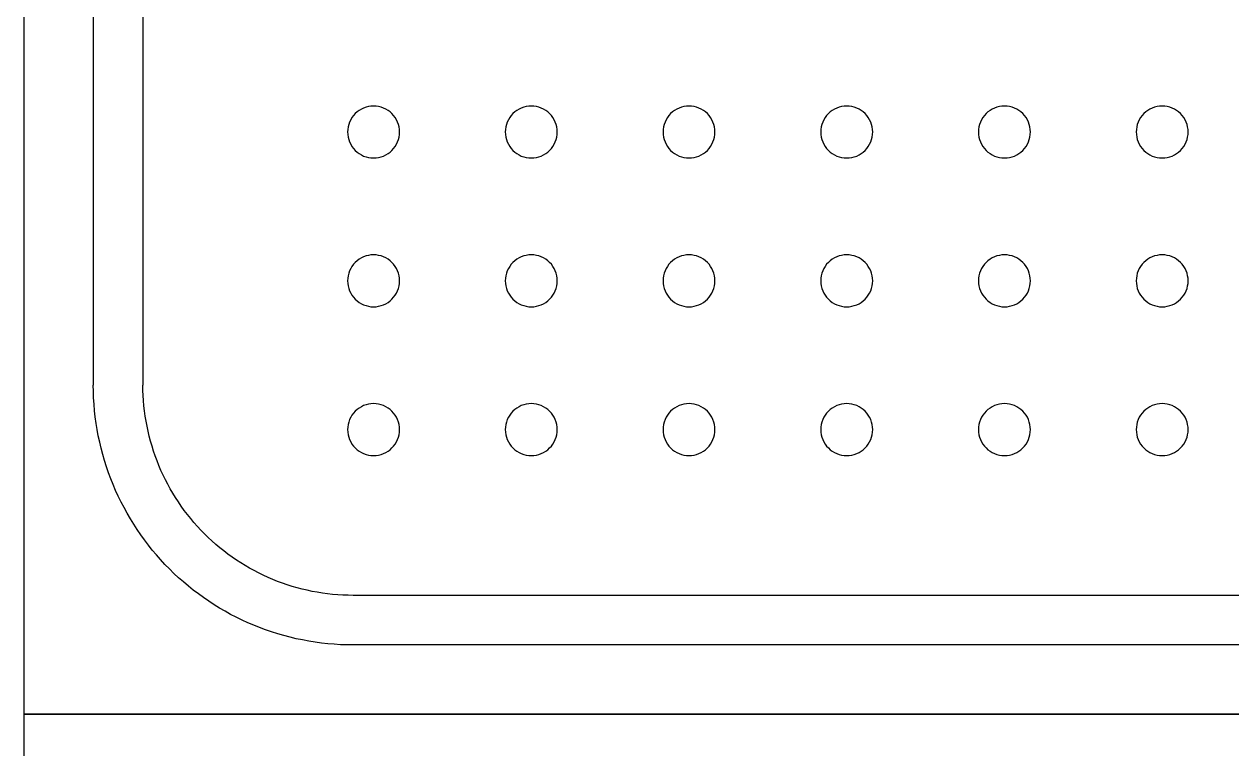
# Model space of a CAD drawing. Header units: millimetres. Extents: x -159872 to 386485, y -250577 to 158966.
# Drawn here: x 158739.1 to 158879.3, y 9805.4 to 9889.6 of the extents above; entities that cross this region are included whole.
import ezdxf

# ---------------------------------------------------------------- set-up
doc = ezdxf.new("R2010")
doc.units = ezdxf.units.MM
doc.layers.get('0').update_dxf_attribs({"lineweight": 25})
doc.layers.add('LDS-equipment-kitchen equipment', color=3, linetype='Continuous', lineweight=13)

# ---------------------------------------------------------------- blocks, each defined once
blk = doc.blocks.new('A$C41f9af21')
at = {"lineweight": 25, "transparency": 33554687}
for points in [[(110.91, 187.2, 0), (110.91, 357, 0)], [(118.95, 318.78, 0), (118.95, 225.41, 0)], [(124.72, 318.78, 0), (124.72, 225.41, 0)], [(458.78, 201, 0), (149.13, 201, 0)], [(458.78, 195.24, 0), (149.13, 195.24, 0)], [(110.91, 187.2, 0), (497, 187.2, 0)], [(110.91, 17.39, 0), (110.91, 187.2, 0)], [(497, 187.2, 0), (110.91, 187.2, 0)]]:
    blk.add_polyline3d(points, dxfattribs=at)
at = {"lineweight": 25}
for points in [[(148.48, 254.82, 0), (148.5, 254.52, 0), (148.54, 254.23, 0), (148.61, 253.94, 0), (148.71, 253.66, 0), (148.84, 253.39, 0), (148.99, 253.14, 0), (149.17, 252.9, 0), (149.36, 252.68, 0), (149.58, 252.48, 0), (149.82, 252.31, 0), (150.08, 252.16, 0), (150.34, 252.03, 0), (150.62, 251.93, 0), (150.91, 251.86, 0), (151.2, 251.81, 0), (151.5, 251.8, 0), (151.79, 251.81, 0), (152.09, 251.86, 0), (152.37, 251.93, 0), (152.65, 252.03, 0), (152.92, 252.16, 0), (153.18, 252.31, 0), (153.41, 252.48, 0), (153.63, 252.68, 0), (153.83, 252.9, 0), (154.01, 253.14, 0), (154.16, 253.39, 0), (154.29, 253.66, 0), (154.39, 253.94, 0), (154.46, 254.23, 0), (154.5, 254.52, 0), (154.52, 254.82, 0), (154.5, 255.11, 0), (154.46, 255.41, 0), (154.39, 255.69, 0), (154.29, 255.97, 0), (154.16, 256.24, 0), (154.01, 256.49, 0), (153.83, 256.73, 0), (153.63, 256.95, 0), (153.41, 257.15, 0), (153.18, 257.33, 0), (152.92, 257.48, 0), (152.65, 257.6, 0), (152.37, 257.7, 0), (152.09, 257.78, 0), (151.79, 257.82, 0), (151.5, 257.83, 0), (151.2, 257.82, 0), (150.91, 257.78, 0), (150.62, 257.7, 0), (150.34, 257.6, 0), (150.08, 257.48, 0), (149.82, 257.33, 0), (149.58, 257.15, 0), (149.36, 256.95, 0), (149.17, 256.73, 0), (148.99, 256.49, 0), (148.84, 256.24, 0), (148.71, 255.97, 0), (148.61, 255.69, 0), (148.54, 255.41, 0), (148.5, 255.11, 0), (148.48, 254.82, 0)], [(166.8, 254.82, 0), (166.81, 254.52, 0), (166.86, 254.23, 0), (166.93, 253.94, 0), (167.03, 253.66, 0), (167.16, 253.39, 0), (167.31, 253.14, 0), (167.48, 252.9, 0), (167.68, 252.68, 0), (167.9, 252.48, 0), (168.14, 252.31, 0), (168.39, 252.16, 0), (168.66, 252.03, 0), (168.94, 251.93, 0), (169.23, 251.86, 0), (169.52, 251.81, 0), (169.82, 251.8, 0), (170.11, 251.81, 0), (170.41, 251.86, 0), (170.69, 251.93, 0), (170.97, 252.03, 0), (171.24, 252.16, 0), (171.49, 252.31, 0), (171.73, 252.48, 0), (171.95, 252.68, 0), (172.15, 252.9, 0), (172.33, 253.14, 0), (172.48, 253.39, 0), (172.6, 253.66, 0), (172.7, 253.94, 0), (172.78, 254.23, 0), (172.82, 254.52, 0), (172.83, 254.82, 0), (172.82, 255.11, 0), (172.78, 255.41, 0), (172.7, 255.69, 0), (172.6, 255.97, 0), (172.48, 256.24, 0), (172.33, 256.49, 0), (172.15, 256.73, 0), (171.95, 256.95, 0), (171.73, 257.15, 0), (171.49, 257.33, 0), (171.24, 257.48, 0), (170.97, 257.6, 0), (170.69, 257.7, 0), (170.41, 257.78, 0), (170.11, 257.82, 0), (169.82, 257.83, 0), (169.52, 257.82, 0), (169.23, 257.78, 0), (168.94, 257.7, 0), (168.66, 257.6, 0), (168.39, 257.48, 0), (168.14, 257.33, 0), (167.9, 257.15, 0), (167.68, 256.95, 0), (167.48, 256.73, 0), (167.31, 256.49, 0), (167.16, 256.24, 0), (167.03, 255.97, 0), (166.93, 255.69, 0), (166.86, 255.41, 0), (166.81, 255.11, 0), (166.8, 254.82, 0)], [(185.12, 254.82, 0), (185.13, 254.52, 0), (185.18, 254.23, 0), (185.25, 253.94, 0), (185.35, 253.66, 0), (185.47, 253.39, 0), (185.63, 253.14, 0), (185.8, 252.9, 0), (186, 252.68, 0), (186.22, 252.48, 0), (186.46, 252.31, 0), (186.71, 252.16, 0), (186.98, 252.03, 0), (187.26, 251.93, 0), (187.55, 251.86, 0), (187.84, 251.81, 0), (188.14, 251.8, 0), (188.43, 251.81, 0), (188.72, 251.86, 0), (189.01, 251.93, 0), (189.29, 252.03, 0), (189.56, 252.16, 0), (189.81, 252.31, 0), (190.05, 252.48, 0), (190.27, 252.68, 0), (190.47, 252.9, 0), (190.64, 253.14, 0), (190.8, 253.39, 0), (190.92, 253.66, 0), (191.02, 253.94, 0), (191.09, 254.23, 0), (191.14, 254.52, 0), (191.15, 254.82, 0), (191.14, 255.11, 0), (191.09, 255.41, 0), (191.02, 255.69, 0), (190.92, 255.97, 0), (190.8, 256.24, 0), (190.64, 256.49, 0), (190.47, 256.73, 0), (190.27, 256.95, 0), (190.05, 257.15, 0), (189.81, 257.33, 0), (189.56, 257.48, 0), (189.29, 257.6, 0), (189.01, 257.7, 0), (188.72, 257.78, 0), (188.43, 257.82, 0), (188.14, 257.83, 0), (187.84, 257.82, 0), (187.55, 257.78, 0), (187.26, 257.7, 0), (186.98, 257.6, 0), (186.71, 257.48, 0), (186.46, 257.33, 0), (186.22, 257.15, 0), (186, 256.95, 0), (185.8, 256.73, 0), (185.63, 256.49, 0), (185.47, 256.24, 0), (185.35, 255.97, 0), (185.25, 255.69, 0), (185.18, 255.41, 0), (185.13, 255.11, 0), (185.12, 254.82, 0)], [(203.44, 254.82, 0), (203.45, 254.52, 0), (203.49, 254.23, 0), (203.57, 253.94, 0), (203.67, 253.66, 0), (203.79, 253.39, 0), (203.94, 253.14, 0), (204.12, 252.9, 0), (204.32, 252.68, 0), (204.54, 252.48, 0), (204.78, 252.31, 0), (205.03, 252.16, 0), (205.3, 252.03, 0), (205.58, 251.93, 0), (205.86, 251.86, 0), (206.16, 251.81, 0), (206.45, 251.8, 0), (206.75, 251.81, 0), (207.04, 251.86, 0), (207.33, 251.93, 0), (207.61, 252.03, 0), (207.88, 252.16, 0), (208.13, 252.31, 0), (208.37, 252.48, 0), (208.59, 252.68, 0), (208.79, 252.9, 0), (208.96, 253.14, 0), (209.11, 253.39, 0), (209.24, 253.66, 0), (209.34, 253.94, 0), (209.41, 254.23, 0), (209.46, 254.52, 0), (209.47, 254.82, 0), (209.46, 255.11, 0), (209.41, 255.41, 0), (209.34, 255.69, 0), (209.24, 255.97, 0), (209.11, 256.24, 0), (208.96, 256.49, 0), (208.79, 256.73, 0), (208.59, 256.95, 0), (208.37, 257.15, 0), (208.13, 257.33, 0), (207.88, 257.48, 0), (207.61, 257.6, 0), (207.33, 257.7, 0), (207.04, 257.78, 0), (206.75, 257.82, 0), (206.45, 257.83, 0), (206.16, 257.82, 0), (205.86, 257.78, 0), (205.58, 257.7, 0), (205.3, 257.6, 0), (205.03, 257.48, 0), (204.78, 257.33, 0), (204.54, 257.15, 0), (204.32, 256.95, 0), (204.12, 256.73, 0), (203.94, 256.49, 0), (203.79, 256.24, 0), (203.67, 255.97, 0), (203.57, 255.69, 0), (203.49, 255.41, 0), (203.45, 255.11, 0), (203.44, 254.82, 0)], [(221.75, 254.82, 0), (221.77, 254.52, 0), (221.81, 254.23, 0), (221.88, 253.94, 0), (221.98, 253.66, 0), (222.11, 253.39, 0), (222.26, 253.14, 0), (222.44, 252.9, 0), (222.64, 252.68, 0), (222.86, 252.48, 0), (223.1, 252.31, 0), (223.35, 252.16, 0), (223.62, 252.03, 0), (223.9, 251.93, 0), (224.18, 251.86, 0), (224.48, 251.81, 0), (224.77, 251.8, 0), (225.07, 251.81, 0), (225.36, 251.86, 0), (225.65, 251.93, 0), (225.93, 252.03, 0), (226.19, 252.16, 0), (226.45, 252.31, 0), (226.69, 252.48, 0), (226.91, 252.68, 0), (227.1, 252.9, 0), (227.28, 253.14, 0), (227.43, 253.39, 0), (227.56, 253.66, 0), (227.66, 253.94, 0), (227.73, 254.23, 0), (227.77, 254.52, 0), (227.79, 254.82, 0), (227.77, 255.11, 0), (227.73, 255.41, 0), (227.66, 255.69, 0), (227.56, 255.97, 0), (227.43, 256.24, 0), (227.28, 256.49, 0), (227.1, 256.73, 0), (226.91, 256.95, 0), (226.69, 257.15, 0), (226.45, 257.33, 0), (226.19, 257.48, 0), (225.93, 257.6, 0), (225.65, 257.7, 0), (225.36, 257.78, 0), (225.07, 257.82, 0), (224.77, 257.83, 0), (224.48, 257.82, 0), (224.18, 257.78, 0), (223.9, 257.7, 0), (223.62, 257.6, 0), (223.35, 257.48, 0), (223.1, 257.33, 0), (222.86, 257.15, 0), (222.64, 256.95, 0), (222.44, 256.73, 0), (222.26, 256.49, 0), (222.11, 256.24, 0), (221.98, 255.97, 0), (221.88, 255.69, 0), (221.81, 255.41, 0), (221.77, 255.11, 0), (221.75, 254.82, 0)], [(240.07, 254.82, 0), (240.09, 254.52, 0), (240.13, 254.23, 0), (240.2, 253.94, 0), (240.3, 253.66, 0), (240.43, 253.39, 0), (240.58, 253.14, 0), (240.76, 252.9, 0), (240.96, 252.68, 0), (241.18, 252.48, 0), (241.41, 252.31, 0), (241.67, 252.16, 0), (241.93, 252.03, 0), (242.21, 251.93, 0), (242.5, 251.86, 0), (242.79, 251.81, 0), (243.09, 251.8, 0), (243.39, 251.81, 0), (243.68, 251.86, 0), (243.97, 251.93, 0), (244.24, 252.03, 0), (244.51, 252.16, 0), (244.77, 252.31, 0), (245, 252.48, 0), (245.22, 252.68, 0), (245.42, 252.9, 0), (245.6, 253.14, 0), (245.75, 253.39, 0), (245.88, 253.66, 0), (245.98, 253.94, 0), (246.05, 254.23, 0), (246.09, 254.52, 0), (246.11, 254.82, 0), (246.09, 255.11, 0), (246.05, 255.41, 0), (245.98, 255.69, 0), (245.88, 255.97, 0), (245.75, 256.24, 0), (245.6, 256.49, 0), (245.42, 256.73, 0), (245.22, 256.95, 0), (245, 257.15, 0), (244.77, 257.33, 0), (244.51, 257.48, 0), (244.24, 257.6, 0), (243.97, 257.7, 0), (243.68, 257.78, 0), (243.39, 257.82, 0), (243.09, 257.83, 0), (242.79, 257.82, 0), (242.5, 257.78, 0), (242.21, 257.7, 0), (241.93, 257.6, 0), (241.67, 257.48, 0), (241.41, 257.33, 0), (241.18, 257.15, 0), (240.96, 256.95, 0), (240.76, 256.73, 0), (240.58, 256.49, 0), (240.43, 256.24, 0), (240.3, 255.97, 0), (240.2, 255.69, 0), (240.13, 255.41, 0), (240.09, 255.11, 0), (240.07, 254.82, 0)], [(148.48, 237.53, 0), (148.5, 237.24, 0), (148.54, 236.95, 0), (148.61, 236.66, 0), (148.71, 236.38, 0), (148.84, 236.11, 0), (148.99, 235.86, 0), (149.17, 235.62, 0), (149.36, 235.4, 0), (149.58, 235.2, 0), (149.82, 235.03, 0), (150.08, 234.87, 0), (150.34, 234.75, 0), (150.62, 234.65, 0), (150.91, 234.58, 0), (151.2, 234.53, 0), (151.5, 234.52, 0), (151.79, 234.53, 0), (152.09, 234.58, 0), (152.37, 234.65, 0), (152.65, 234.75, 0), (152.92, 234.87, 0), (153.18, 235.03, 0), (153.41, 235.2, 0), (153.63, 235.4, 0), (153.83, 235.62, 0), (154.01, 235.86, 0), (154.16, 236.11, 0), (154.29, 236.38, 0), (154.39, 236.66, 0), (154.46, 236.95, 0), (154.5, 237.24, 0), (154.52, 237.53, 0), (154.5, 237.83, 0), (154.46, 238.12, 0), (154.39, 238.41, 0), (154.29, 238.69, 0), (154.16, 238.96, 0), (154.01, 239.21, 0), (153.83, 239.45, 0), (153.63, 239.67, 0), (153.41, 239.87, 0), (153.18, 240.04, 0), (152.92, 240.2, 0), (152.65, 240.32, 0), (152.37, 240.42, 0), (152.09, 240.49, 0), (151.79, 240.54, 0), (151.5, 240.55, 0), (151.2, 240.54, 0), (150.91, 240.49, 0), (150.62, 240.42, 0), (150.34, 240.32, 0), (150.08, 240.2, 0), (149.82, 240.04, 0), (149.58, 239.87, 0), (149.36, 239.67, 0), (149.17, 239.45, 0), (148.99, 239.21, 0), (148.84, 238.96, 0), (148.71, 238.69, 0), (148.61, 238.41, 0), (148.54, 238.12, 0), (148.5, 237.83, 0), (148.48, 237.53, 0)], [(166.8, 237.53, 0), (166.81, 237.24, 0), (166.86, 236.95, 0), (166.93, 236.66, 0), (167.03, 236.38, 0), (167.16, 236.11, 0), (167.31, 235.86, 0), (167.48, 235.62, 0), (167.68, 235.4, 0), (167.9, 235.2, 0), (168.14, 235.03, 0), (168.39, 234.87, 0), (168.66, 234.75, 0), (168.94, 234.65, 0), (169.23, 234.58, 0), (169.52, 234.53, 0), (169.82, 234.52, 0), (170.11, 234.53, 0), (170.41, 234.58, 0), (170.69, 234.65, 0), (170.97, 234.75, 0), (171.24, 234.87, 0), (171.49, 235.03, 0), (171.73, 235.2, 0), (171.95, 235.4, 0), (172.15, 235.62, 0), (172.33, 235.86, 0), (172.48, 236.11, 0), (172.6, 236.38, 0), (172.7, 236.66, 0), (172.78, 236.95, 0), (172.82, 237.24, 0), (172.83, 237.53, 0), (172.82, 237.83, 0), (172.78, 238.12, 0), (172.7, 238.41, 0), (172.6, 238.69, 0), (172.48, 238.96, 0), (172.33, 239.21, 0), (172.15, 239.45, 0), (171.95, 239.67, 0), (171.73, 239.87, 0), (171.49, 240.04, 0), (171.24, 240.2, 0), (170.97, 240.32, 0), (170.69, 240.42, 0), (170.41, 240.49, 0), (170.11, 240.54, 0), (169.82, 240.55, 0), (169.52, 240.54, 0), (169.23, 240.49, 0), (168.94, 240.42, 0), (168.66, 240.32, 0), (168.39, 240.2, 0), (168.14, 240.04, 0), (167.9, 239.87, 0), (167.68, 239.67, 0), (167.48, 239.45, 0), (167.31, 239.21, 0), (167.16, 238.96, 0), (167.03, 238.69, 0), (166.93, 238.41, 0), (166.86, 238.12, 0), (166.81, 237.83, 0), (166.8, 237.53, 0)], [(185.12, 237.53, 0), (185.13, 237.24, 0), (185.18, 236.95, 0), (185.25, 236.66, 0), (185.35, 236.38, 0), (185.47, 236.11, 0), (185.63, 235.86, 0), (185.8, 235.62, 0), (186, 235.4, 0), (186.22, 235.2, 0), (186.46, 235.03, 0), (186.71, 234.87, 0), (186.98, 234.75, 0), (187.26, 234.65, 0), (187.55, 234.58, 0), (187.84, 234.53, 0), (188.14, 234.52, 0), (188.43, 234.53, 0), (188.72, 234.58, 0), (189.01, 234.65, 0), (189.29, 234.75, 0), (189.56, 234.87, 0), (189.81, 235.03, 0), (190.05, 235.2, 0), (190.27, 235.4, 0), (190.47, 235.62, 0), (190.64, 235.86, 0), (190.8, 236.11, 0), (190.92, 236.38, 0), (191.02, 236.66, 0), (191.09, 236.95, 0), (191.14, 237.24, 0), (191.15, 237.53, 0), (191.14, 237.83, 0), (191.09, 238.12, 0), (191.02, 238.41, 0), (190.92, 238.69, 0), (190.8, 238.96, 0), (190.64, 239.21, 0), (190.47, 239.45, 0), (190.27, 239.67, 0), (190.05, 239.87, 0), (189.81, 240.04, 0), (189.56, 240.2, 0), (189.29, 240.32, 0), (189.01, 240.42, 0), (188.72, 240.49, 0), (188.43, 240.54, 0), (188.14, 240.55, 0), (187.84, 240.54, 0), (187.55, 240.49, 0), (187.26, 240.42, 0), (186.98, 240.32, 0), (186.71, 240.2, 0), (186.46, 240.04, 0), (186.22, 239.87, 0), (186, 239.67, 0), (185.8, 239.45, 0), (185.63, 239.21, 0), (185.47, 238.96, 0), (185.35, 238.69, 0), (185.25, 238.41, 0), (185.18, 238.12, 0), (185.13, 237.83, 0), (185.12, 237.53, 0)], [(203.44, 237.53, 0), (203.45, 237.24, 0), (203.49, 236.95, 0), (203.57, 236.66, 0), (203.67, 236.38, 0), (203.79, 236.11, 0), (203.94, 235.86, 0), (204.12, 235.62, 0), (204.32, 235.4, 0), (204.54, 235.2, 0), (204.78, 235.03, 0), (205.03, 234.87, 0), (205.3, 234.75, 0), (205.58, 234.65, 0), (205.86, 234.58, 0), (206.16, 234.53, 0), (206.45, 234.52, 0), (206.75, 234.53, 0), (207.04, 234.58, 0), (207.33, 234.65, 0), (207.61, 234.75, 0), (207.88, 234.87, 0), (208.13, 235.03, 0), (208.37, 235.2, 0), (208.59, 235.4, 0), (208.79, 235.62, 0), (208.96, 235.86, 0), (209.11, 236.11, 0), (209.24, 236.38, 0), (209.34, 236.66, 0), (209.41, 236.95, 0), (209.46, 237.24, 0), (209.47, 237.53, 0), (209.46, 237.83, 0), (209.41, 238.12, 0), (209.34, 238.41, 0), (209.24, 238.69, 0), (209.11, 238.96, 0), (208.96, 239.21, 0), (208.79, 239.45, 0), (208.59, 239.67, 0), (208.37, 239.87, 0), (208.13, 240.04, 0), (207.88, 240.2, 0), (207.61, 240.32, 0), (207.33, 240.42, 0), (207.04, 240.49, 0), (206.75, 240.54, 0), (206.45, 240.55, 0), (206.16, 240.54, 0), (205.86, 240.49, 0), (205.58, 240.42, 0), (205.3, 240.32, 0), (205.03, 240.2, 0), (204.78, 240.04, 0), (204.54, 239.87, 0), (204.32, 239.67, 0), (204.12, 239.45, 0), (203.94, 239.21, 0), (203.79, 238.96, 0), (203.67, 238.69, 0), (203.57, 238.41, 0), (203.49, 238.12, 0), (203.45, 237.83, 0), (203.44, 237.53, 0)], [(221.75, 237.53, 0), (221.77, 237.24, 0), (221.81, 236.95, 0), (221.88, 236.66, 0), (221.98, 236.38, 0), (222.11, 236.11, 0), (222.26, 235.86, 0), (222.44, 235.62, 0), (222.64, 235.4, 0), (222.86, 235.2, 0), (223.1, 235.03, 0), (223.35, 234.87, 0), (223.62, 234.75, 0), (223.9, 234.65, 0), (224.18, 234.58, 0), (224.48, 234.53, 0), (224.77, 234.52, 0), (225.07, 234.53, 0), (225.36, 234.58, 0), (225.65, 234.65, 0), (225.93, 234.75, 0), (226.19, 234.87, 0), (226.45, 235.03, 0), (226.69, 235.2, 0), (226.91, 235.4, 0), (227.1, 235.62, 0), (227.28, 235.86, 0), (227.43, 236.11, 0), (227.56, 236.38, 0), (227.66, 236.66, 0), (227.73, 236.95, 0), (227.77, 237.24, 0), (227.79, 237.53, 0), (227.77, 237.83, 0), (227.73, 238.12, 0), (227.66, 238.41, 0), (227.56, 238.69, 0), (227.43, 238.96, 0), (227.28, 239.21, 0), (227.1, 239.45, 0), (226.91, 239.67, 0), (226.69, 239.87, 0), (226.45, 240.04, 0), (226.19, 240.2, 0), (225.93, 240.32, 0), (225.65, 240.42, 0), (225.36, 240.49, 0), (225.07, 240.54, 0), (224.77, 240.55, 0), (224.48, 240.54, 0), (224.18, 240.49, 0), (223.9, 240.42, 0), (223.62, 240.32, 0), (223.35, 240.2, 0), (223.1, 240.04, 0), (222.86, 239.87, 0), (222.64, 239.67, 0), (222.44, 239.45, 0), (222.26, 239.21, 0), (222.11, 238.96, 0), (221.98, 238.69, 0), (221.88, 238.41, 0), (221.81, 238.12, 0), (221.77, 237.83, 0), (221.75, 237.53, 0)], [(240.07, 237.53, 0), (240.09, 237.24, 0), (240.13, 236.95, 0), (240.2, 236.66, 0), (240.3, 236.38, 0), (240.43, 236.11, 0), (240.58, 235.86, 0), (240.76, 235.62, 0), (240.96, 235.4, 0), (241.18, 235.2, 0), (241.41, 235.03, 0), (241.67, 234.87, 0), (241.93, 234.75, 0), (242.21, 234.65, 0), (242.5, 234.58, 0), (242.79, 234.53, 0), (243.09, 234.52, 0), (243.39, 234.53, 0), (243.68, 234.58, 0), (243.97, 234.65, 0), (244.24, 234.75, 0), (244.51, 234.87, 0), (244.77, 235.03, 0), (245, 235.2, 0), (245.22, 235.4, 0), (245.42, 235.62, 0), (245.6, 235.86, 0), (245.75, 236.11, 0), (245.88, 236.38, 0), (245.98, 236.66, 0), (246.05, 236.95, 0), (246.09, 237.24, 0), (246.11, 237.53, 0), (246.09, 237.83, 0), (246.05, 238.12, 0), (245.98, 238.41, 0), (245.88, 238.69, 0), (245.75, 238.96, 0), (245.6, 239.21, 0), (245.42, 239.45, 0), (245.22, 239.67, 0), (245, 239.87, 0), (244.77, 240.04, 0), (244.51, 240.2, 0), (244.24, 240.32, 0), (243.97, 240.42, 0), (243.68, 240.49, 0), (243.39, 240.54, 0), (243.09, 240.55, 0), (242.79, 240.54, 0), (242.5, 240.49, 0), (242.21, 240.42, 0), (241.93, 240.32, 0), (241.67, 240.2, 0), (241.41, 240.04, 0), (241.18, 239.87, 0), (240.96, 239.67, 0), (240.76, 239.45, 0), (240.58, 239.21, 0), (240.43, 238.96, 0), (240.3, 238.69, 0), (240.2, 238.41, 0), (240.13, 238.12, 0), (240.09, 237.83, 0), (240.07, 237.53, 0)], [(149.13, 195.24, 0), (148.39, 195.24, 0), (147.65, 195.27, 0), (146.91, 195.32, 0), (146.17, 195.38, 0), (145.44, 195.46, 0), (144.7, 195.56, 0), (143.97, 195.68, 0), (143.24, 195.82, 0), (142.52, 195.97, 0), (141.8, 196.14, 0), (141.08, 196.33, 0), (140.37, 196.54, 0), (139.66, 196.76, 0), (138.96, 197, 0), (138.27, 197.26, 0), (137.58, 197.53, 0), (136.9, 197.82, 0), (136.23, 198.13, 0), (135.56, 198.46, 0), (134.9, 198.8, 0), (134.26, 199.16, 0), (133.62, 199.53, 0), (132.99, 199.92, 0), (132.36, 200.32, 0), (131.75, 200.74, 0), (131.15, 201.17, 0), (130.56, 201.62, 0), (129.99, 202.09, 0), (129.42, 202.56, 0), (128.86, 203.05, 0), (128.32, 203.56, 0), (127.79, 204.07, 0), (127.27, 204.6, 0), (126.77, 205.15, 0), (126.28, 205.7, 0), (125.8, 206.27, 0), (125.34, 206.85, 0), (124.89, 207.44, 0), (124.46, 208.04, 0), (124.04, 208.65, 0), (123.64, 209.27, 0), (123.25, 209.9, 0), (122.87, 210.54, 0), (122.52, 211.19, 0), (122.18, 211.84, 0), (121.85, 212.51, 0), (121.54, 213.18, 0), (121.25, 213.86, 0), (120.98, 214.55, 0), (120.72, 215.25, 0), (120.48, 215.95, 0), (120.25, 216.65, 0), (120.05, 217.36, 0), (119.86, 218.08, 0), (119.69, 218.8, 0), (119.53, 219.52, 0), (119.4, 220.25, 0), (119.28, 220.98, 0), (119.18, 221.72, 0), (119.1, 222.45, 0), (119.04, 223.19, 0), (118.99, 223.93, 0), (118.96, 224.67, 0), (118.95, 225.41, 0)], [(149.13, 201, 0), (148.53, 201.01, 0), (147.93, 201.03, 0), (147.33, 201.06, 0), (146.74, 201.12, 0), (146.14, 201.18, 0), (145.55, 201.26, 0), (144.96, 201.36, 0), (144.37, 201.47, 0), (143.78, 201.59, 0), (143.2, 201.73, 0), (142.62, 201.88, 0), (142.04, 202.05, 0), (141.47, 202.23, 0), (140.91, 202.43, 0), (140.34, 202.63, 0), (139.79, 202.86, 0), (139.24, 203.09, 0), (138.69, 203.34, 0), (138.15, 203.61, 0), (137.62, 203.88, 0), (137.1, 204.17, 0), (136.58, 204.47, 0), (136.07, 204.79, 0), (135.57, 205.11, 0), (135.07, 205.45, 0), (134.59, 205.8, 0), (134.11, 206.17, 0), (133.64, 206.54, 0), (133.18, 206.93, 0), (132.73, 207.32, 0), (132.3, 207.73, 0), (131.87, 208.15, 0), (131.45, 208.58, 0), (131.04, 209.02, 0), (130.64, 209.47, 0), (130.26, 209.92, 0), (129.88, 210.39, 0), (129.52, 210.87, 0), (129.17, 211.35, 0), (128.83, 211.85, 0), (128.5, 212.35, 0), (128.19, 212.86, 0), (127.89, 213.38, 0), (127.6, 213.9, 0), (127.32, 214.44, 0), (127.06, 214.97, 0), (126.81, 215.52, 0), (126.57, 216.07, 0), (126.35, 216.63, 0), (126.14, 217.19, 0), (125.95, 217.75, 0), (125.77, 218.33, 0), (125.6, 218.9, 0), (125.45, 219.48, 0), (125.31, 220.06, 0), (125.19, 220.65, 0), (125.08, 221.24, 0), (124.98, 221.83, 0), (124.9, 222.42, 0), (124.83, 223.02, 0), (124.78, 223.62, 0), (124.75, 224.21, 0), (124.72, 224.81, 0), (124.72, 225.41, 0)], [(148.48, 220.25, 0), (148.5, 219.96, 0), (148.54, 219.66, 0), (148.61, 219.38, 0), (148.71, 219.1, 0), (148.84, 218.83, 0), (148.99, 218.58, 0), (149.17, 218.34, 0), (149.36, 218.12, 0), (149.58, 217.92, 0), (149.82, 217.74, 0), (150.08, 217.59, 0), (150.34, 217.47, 0), (150.62, 217.37, 0), (150.91, 217.29, 0), (151.2, 217.25, 0), (151.5, 217.24, 0), (151.79, 217.25, 0), (152.09, 217.29, 0), (152.37, 217.37, 0), (152.65, 217.47, 0), (152.92, 217.59, 0), (153.18, 217.74, 0), (153.41, 217.92, 0), (153.63, 218.12, 0), (153.83, 218.34, 0), (154.01, 218.58, 0), (154.16, 218.83, 0), (154.29, 219.1, 0), (154.39, 219.38, 0), (154.46, 219.66, 0), (154.5, 219.96, 0), (154.52, 220.25, 0), (154.5, 220.55, 0), (154.46, 220.84, 0), (154.39, 221.13, 0), (154.29, 221.41, 0), (154.16, 221.68, 0), (154.01, 221.93, 0), (153.83, 222.17, 0), (153.63, 222.39, 0), (153.41, 222.59, 0), (153.18, 222.76, 0), (152.92, 222.91, 0), (152.65, 223.04, 0), (152.37, 223.14, 0), (152.09, 223.21, 0), (151.79, 223.26, 0), (151.5, 223.27, 0), (151.2, 223.26, 0), (150.91, 223.21, 0), (150.62, 223.14, 0), (150.34, 223.04, 0), (150.08, 222.91, 0), (149.82, 222.76, 0), (149.58, 222.59, 0), (149.36, 222.39, 0), (149.17, 222.17, 0), (148.99, 221.93, 0), (148.84, 221.68, 0), (148.71, 221.41, 0), (148.61, 221.13, 0), (148.54, 220.84, 0), (148.5, 220.55, 0), (148.48, 220.25, 0)], [(166.8, 220.25, 0), (166.81, 219.96, 0), (166.86, 219.66, 0), (166.93, 219.38, 0), (167.03, 219.1, 0), (167.16, 218.83, 0), (167.31, 218.58, 0), (167.48, 218.34, 0), (167.68, 218.12, 0), (167.9, 217.92, 0), (168.14, 217.74, 0), (168.39, 217.59, 0), (168.66, 217.47, 0), (168.94, 217.37, 0), (169.23, 217.29, 0), (169.52, 217.25, 0), (169.82, 217.24, 0), (170.11, 217.25, 0), (170.41, 217.29, 0), (170.69, 217.37, 0), (170.97, 217.47, 0), (171.24, 217.59, 0), (171.49, 217.74, 0), (171.73, 217.92, 0), (171.95, 218.12, 0), (172.15, 218.34, 0), (172.33, 218.58, 0), (172.48, 218.83, 0), (172.6, 219.1, 0), (172.7, 219.38, 0), (172.78, 219.66, 0), (172.82, 219.96, 0), (172.83, 220.25, 0), (172.82, 220.55, 0), (172.78, 220.84, 0), (172.7, 221.13, 0), (172.6, 221.41, 0), (172.48, 221.68, 0), (172.33, 221.93, 0), (172.15, 222.17, 0), (171.95, 222.39, 0), (171.73, 222.59, 0), (171.49, 222.76, 0), (171.24, 222.91, 0), (170.97, 223.04, 0), (170.69, 223.14, 0), (170.41, 223.21, 0), (170.11, 223.26, 0), (169.82, 223.27, 0), (169.52, 223.26, 0), (169.23, 223.21, 0), (168.94, 223.14, 0), (168.66, 223.04, 0), (168.39, 222.91, 0), (168.14, 222.76, 0), (167.9, 222.59, 0), (167.68, 222.39, 0), (167.48, 222.17, 0), (167.31, 221.93, 0), (167.16, 221.68, 0), (167.03, 221.41, 0), (166.93, 221.13, 0), (166.86, 220.84, 0), (166.81, 220.55, 0), (166.8, 220.25, 0)], [(185.12, 220.25, 0), (185.13, 219.96, 0), (185.18, 219.66, 0), (185.25, 219.38, 0), (185.35, 219.1, 0), (185.47, 218.83, 0), (185.63, 218.58, 0), (185.8, 218.34, 0), (186, 218.12, 0), (186.22, 217.92, 0), (186.46, 217.74, 0), (186.71, 217.59, 0), (186.98, 217.47, 0), (187.26, 217.37, 0), (187.55, 217.29, 0), (187.84, 217.25, 0), (188.14, 217.24, 0), (188.43, 217.25, 0), (188.72, 217.29, 0), (189.01, 217.37, 0), (189.29, 217.47, 0), (189.56, 217.59, 0), (189.81, 217.74, 0), (190.05, 217.92, 0), (190.27, 218.12, 0), (190.47, 218.34, 0), (190.64, 218.58, 0), (190.8, 218.83, 0), (190.92, 219.1, 0), (191.02, 219.38, 0), (191.09, 219.66, 0), (191.14, 219.96, 0), (191.15, 220.25, 0), (191.14, 220.55, 0), (191.09, 220.84, 0), (191.02, 221.13, 0), (190.92, 221.41, 0), (190.8, 221.68, 0), (190.64, 221.93, 0), (190.47, 222.17, 0), (190.27, 222.39, 0), (190.05, 222.59, 0), (189.81, 222.76, 0), (189.56, 222.91, 0), (189.29, 223.04, 0), (189.01, 223.14, 0), (188.72, 223.21, 0), (188.43, 223.26, 0), (188.14, 223.27, 0), (187.84, 223.26, 0), (187.55, 223.21, 0), (187.26, 223.14, 0), (186.98, 223.04, 0), (186.71, 222.91, 0), (186.46, 222.76, 0), (186.22, 222.59, 0), (186, 222.39, 0), (185.8, 222.17, 0), (185.63, 221.93, 0), (185.47, 221.68, 0), (185.35, 221.41, 0), (185.25, 221.13, 0), (185.18, 220.84, 0), (185.13, 220.55, 0), (185.12, 220.25, 0)], [(203.44, 220.25, 0), (203.45, 219.96, 0), (203.49, 219.66, 0), (203.57, 219.38, 0), (203.67, 219.1, 0), (203.79, 218.83, 0), (203.94, 218.58, 0), (204.12, 218.34, 0), (204.32, 218.12, 0), (204.54, 217.92, 0), (204.78, 217.74, 0), (205.03, 217.59, 0), (205.3, 217.47, 0), (205.58, 217.37, 0), (205.86, 217.29, 0), (206.16, 217.25, 0), (206.45, 217.24, 0), (206.75, 217.25, 0), (207.04, 217.29, 0), (207.33, 217.37, 0), (207.61, 217.47, 0), (207.88, 217.59, 0), (208.13, 217.74, 0), (208.37, 217.92, 0), (208.59, 218.12, 0), (208.79, 218.34, 0), (208.96, 218.58, 0), (209.11, 218.83, 0), (209.24, 219.1, 0), (209.34, 219.38, 0), (209.41, 219.66, 0), (209.46, 219.96, 0), (209.47, 220.25, 0), (209.46, 220.55, 0), (209.41, 220.84, 0), (209.34, 221.13, 0), (209.24, 221.41, 0), (209.11, 221.68, 0), (208.96, 221.93, 0), (208.79, 222.17, 0), (208.59, 222.39, 0), (208.37, 222.59, 0), (208.13, 222.76, 0), (207.88, 222.91, 0), (207.61, 223.04, 0), (207.33, 223.14, 0), (207.04, 223.21, 0), (206.75, 223.26, 0), (206.45, 223.27, 0), (206.16, 223.26, 0), (205.86, 223.21, 0), (205.58, 223.14, 0), (205.3, 223.04, 0), (205.03, 222.91, 0), (204.78, 222.76, 0), (204.54, 222.59, 0), (204.32, 222.39, 0), (204.12, 222.17, 0), (203.94, 221.93, 0), (203.79, 221.68, 0), (203.67, 221.41, 0), (203.57, 221.13, 0), (203.49, 220.84, 0), (203.45, 220.55, 0), (203.44, 220.25, 0)], [(221.75, 220.25, 0), (221.77, 219.96, 0), (221.81, 219.66, 0), (221.88, 219.38, 0), (221.98, 219.1, 0), (222.11, 218.83, 0), (222.26, 218.58, 0), (222.44, 218.34, 0), (222.64, 218.12, 0), (222.86, 217.92, 0), (223.1, 217.74, 0), (223.35, 217.59, 0), (223.62, 217.47, 0), (223.9, 217.37, 0), (224.18, 217.29, 0), (224.48, 217.25, 0), (224.77, 217.24, 0), (225.07, 217.25, 0), (225.36, 217.29, 0), (225.65, 217.37, 0), (225.93, 217.47, 0), (226.19, 217.59, 0), (226.45, 217.74, 0), (226.69, 217.92, 0), (226.91, 218.12, 0), (227.1, 218.34, 0), (227.28, 218.58, 0), (227.43, 218.83, 0), (227.56, 219.1, 0), (227.66, 219.38, 0), (227.73, 219.66, 0), (227.77, 219.96, 0), (227.79, 220.25, 0), (227.77, 220.55, 0), (227.73, 220.84, 0), (227.66, 221.13, 0), (227.56, 221.41, 0), (227.43, 221.68, 0), (227.28, 221.93, 0), (227.1, 222.17, 0), (226.91, 222.39, 0), (226.69, 222.59, 0), (226.45, 222.76, 0), (226.19, 222.91, 0), (225.93, 223.04, 0), (225.65, 223.14, 0), (225.36, 223.21, 0), (225.07, 223.26, 0), (224.77, 223.27, 0), (224.48, 223.26, 0), (224.18, 223.21, 0), (223.9, 223.14, 0), (223.62, 223.04, 0), (223.35, 222.91, 0), (223.1, 222.76, 0), (222.86, 222.59, 0), (222.64, 222.39, 0), (222.44, 222.17, 0), (222.26, 221.93, 0), (222.11, 221.68, 0), (221.98, 221.41, 0), (221.88, 221.13, 0), (221.81, 220.84, 0), (221.77, 220.55, 0), (221.75, 220.25, 0)], [(240.07, 220.25, 0), (240.09, 219.96, 0), (240.13, 219.66, 0), (240.2, 219.38, 0), (240.3, 219.1, 0), (240.43, 218.83, 0), (240.58, 218.58, 0), (240.76, 218.34, 0), (240.96, 218.12, 0), (241.18, 217.92, 0), (241.41, 217.74, 0), (241.67, 217.59, 0), (241.93, 217.47, 0), (242.21, 217.37, 0), (242.5, 217.29, 0), (242.79, 217.25, 0), (243.09, 217.24, 0), (243.39, 217.25, 0), (243.68, 217.29, 0), (243.97, 217.37, 0), (244.24, 217.47, 0), (244.51, 217.59, 0), (244.77, 217.74, 0), (245, 217.92, 0), (245.22, 218.12, 0), (245.42, 218.34, 0), (245.6, 218.58, 0), (245.75, 218.83, 0), (245.88, 219.1, 0), (245.98, 219.38, 0), (246.05, 219.66, 0), (246.09, 219.96, 0), (246.11, 220.25, 0), (246.09, 220.55, 0), (246.05, 220.84, 0), (245.98, 221.13, 0), (245.88, 221.41, 0), (245.75, 221.68, 0), (245.6, 221.93, 0), (245.42, 222.17, 0), (245.22, 222.39, 0), (245, 222.59, 0), (244.77, 222.76, 0), (244.51, 222.91, 0), (244.24, 223.04, 0), (243.97, 223.14, 0), (243.68, 223.21, 0), (243.39, 223.26, 0), (243.09, 223.27, 0), (242.79, 223.26, 0), (242.5, 223.21, 0), (242.21, 223.14, 0), (241.93, 223.04, 0), (241.67, 222.91, 0), (241.41, 222.76, 0), (241.18, 222.59, 0), (240.96, 222.39, 0), (240.76, 222.17, 0), (240.58, 221.93, 0), (240.43, 221.68, 0), (240.3, 221.41, 0), (240.2, 221.13, 0), (240.13, 220.84, 0), (240.09, 220.55, 0), (240.07, 220.25, 0)]]:
    blk.add_polyline3d(points, dxfattribs=at)
blk = doc.blocks.new('Group-410')
at = {"layer": 'LDS-equipment-kitchen equipment', "rotation": 359.9999999945186}
blk.add_blockref('A$C41f9af21', (97954.62, 46079.75), dxfattribs=at)

msp = doc.modelspace()

# ---------------------------------------------------------------- block references
at = {"layer": 'LDS-equipment-kitchen equipment', "color": 7}
msp.add_blockref('Group-410', (60673.51323, -36457.51522), dxfattribs=at)

doc.saveas('drawing.dxf')
